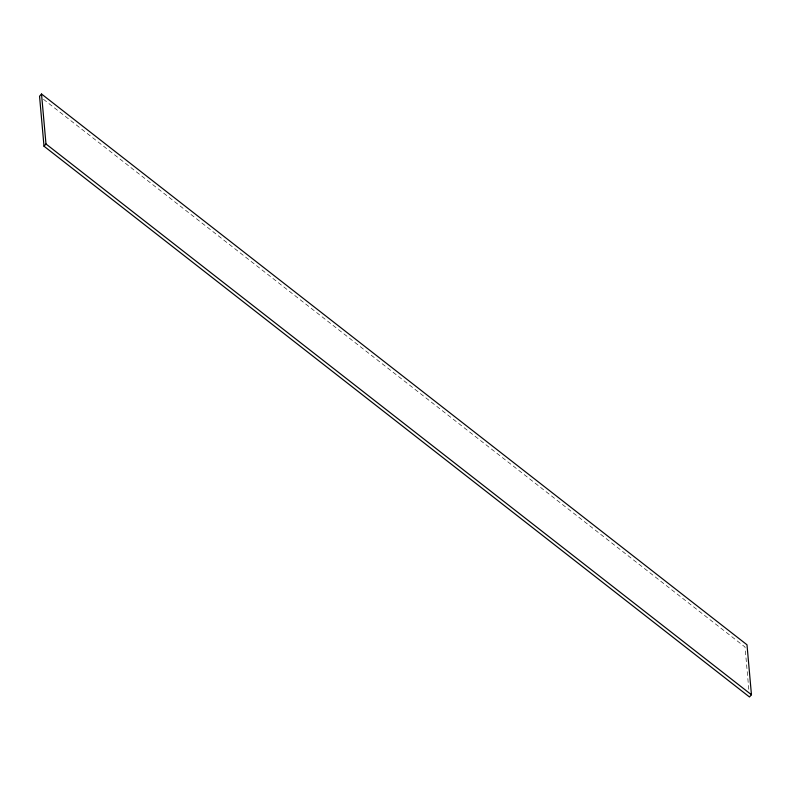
<?xml version="1.0" encoding="UTF-8"?>
<svg xmlns="http://www.w3.org/2000/svg" width="791" height="791" viewBox="0 0 791 791"><rect width="100%" height="100%" fill="white"/><g stroke="black" fill="none" stroke-linecap="round" stroke-linejoin="round"><path stroke-width="0.59" stroke-dasharray="3.96 2.97" d="M43.446 99.3L745.023 647.028L748.83 689.673"/><path stroke-width="1.19" d="M41.518 94.02L39.55 96.255L44.009 146.216L749.482 696.98L751.45 694.745L746.991 644.784L41.518 94.02L45.977 143.972L44.009 146.216M45.977 143.972L751.45 694.745"/></g></svg>
